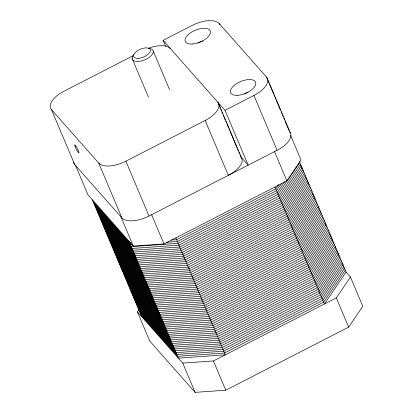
<?xml version="1.0" encoding="UTF-8"?>
<svg xmlns="http://www.w3.org/2000/svg" width="413" height="413" viewBox="0 0 413 413"><rect width="100%" height="100%" fill="white"/><g stroke="black" fill="none" stroke-linecap="round" stroke-linejoin="round"><path stroke-width="0.62" d="M299.337 161.473L346.058 272.069L350.446 277.035L362.8 306.286L348.665 327.127L225.756 390.202L195.091 392.35L149.743 341.066L137.384 311.815L138.799 309.735M278.651 184.554L275.765 188.808L176.645 239.674L171.498 240.036M281.227 183.723L276.534 190.636L177.42 241.507L166.485 242.271M284.521 181.828L277.309 192.468L178.189 243.334L131.241 246.623L94.67 205.266M75.61 165.567L87.964 194.817L133.311 246.102L163.982 243.954L286.885 180.879L301.02 160.037L290.644 135.464M299.724 162.386L278.083 194.296L178.963 245.162L132.015 248.45L95.439 207.094M300.494 164.214L278.852 196.123L179.732 246.989L132.785 250.278L96.214 208.921M304.355 173.352L282.714 205.261L183.594 256.127L136.646 259.421L100.075 218.064M305.13 175.179L283.488 207.089L184.368 257.96L137.421 261.248L100.844 219.892M305.899 177.012L284.258 208.921L185.143 259.787L138.19 263.076L101.619 221.719M307.442 180.667L285.801 212.576L186.686 263.442L139.733 266.731L103.162 225.374M309.76 186.149L288.119 218.059L188.999 268.925L142.051 272.219L105.48 230.857M310.535 187.977L288.894 219.886L189.774 270.752L142.826 274.046L106.255 232.684M311.304 189.804L289.663 221.714L190.548 272.58L143.595 275.874L107.024 234.517M312.078 191.632L290.437 223.541L191.317 274.413L144.369 277.701L107.798 236.344M312.847 193.465L291.206 225.374L192.091 276.24L145.144 279.529L108.567 238.172M315.94 200.775L294.299 232.684L195.179 283.55L148.231 286.839L111.66 245.482M316.709 202.602L295.068 234.512L195.953 285.378L149 288.672L112.429 247.31M317.483 204.43L295.842 236.339L196.722 287.205L149.774 290.499L113.203 249.137M318.258 206.257L296.617 238.167L197.497 289.033L150.549 292.327L113.973 250.97M319.801 209.918L298.16 241.827L199.04 292.693L152.092 295.982L115.521 254.625M322.114 215.4L300.473 247.31L201.358 298.176L154.41 301.464L117.834 260.107M322.889 217.228L301.247 249.137L202.127 300.003L155.18 303.292L118.608 261.935M323.663 219.055L302.022 250.965L202.902 301.831L155.954 305.124L119.378 263.762M324.432 220.883L302.791 252.792L203.676 303.658L156.723 306.952L120.152 265.59M325.207 222.71L303.565 254.62L204.445 305.491L157.498 308.779L120.926 267.423M327.524 228.198L305.883 260.107L206.763 310.974L159.816 314.262L123.239 272.905M328.294 230.026L306.652 261.935L207.532 312.801L160.585 316.09L124.014 274.733M329.068 231.853L307.427 263.762L208.307 314.629L161.359 317.917L124.788 276.56M329.837 233.681L308.196 265.59L209.081 316.456L162.128 319.745L125.557 278.388M333.699 242.823L312.058 274.733L212.943 325.599L165.99 328.887L129.419 287.531M334.473 244.651L312.832 276.56L213.712 327.426L166.764 330.715L130.193 289.358M335.242 246.478L313.601 278.388L214.486 329.254L167.533 332.542L130.962 291.186M336.791 250.133L315.15 282.043L216.03 332.909L169.082 336.197L132.506 294.841M339.878 257.449L318.237 289.358L219.117 340.224L172.169 343.513L135.598 302.156M340.648 259.276L319.006 291.186L219.892 342.052L172.944 345.34L136.367 303.983M341.422 261.104L319.781 293.013L220.661 343.879L173.713 347.168L137.142 305.811M342.196 262.931L320.555 294.841L221.435 345.707L174.487 348.995L137.911 307.639M345.283 270.241L323.642 302.151L224.522 353.017L177.575 356.311L141.003 314.954M346.058 272.069L324.417 303.978L274.991 186.981M137.384 311.815L182.737 363.099L213.402 360.952L336.311 297.876L350.446 277.035M133.595 55.487L64 91.206A22.498 10.599 -22.9 0 0 51.491 109.651L74.655 164.493L121.907 217.925A22.498 10.599 -22.9 0 0 149.047 216.025L277.108 150.306A22.498 10.599 -22.9 0 0 289.616 131.861M165.608 46.235L163.12 40.34L192.06 25.487A22.498 10.599 -22.9 0 1 219.2 23.582L266.452 77.019L267.696 79.967M51.491 109.651L98.743 163.083A22.498 10.599 -22.9 0 0 125.882 161.184L205.173 120.488A22.498 10.599 -22.9 0 0 217.682 102.042M163.12 40.34L224.997 110.317L253.943 95.46A22.498 10.599 -22.9 0 0 266.452 77.019M130.983 242.875L129.697 242.968L93.126 201.611M132.397 244.661L130.467 244.795L93.896 203.439M300.416 165.081L301.268 166.041L279.627 197.951L180.507 248.817L133.559 252.106L96.988 210.749M301.191 166.909L302.037 167.869L280.396 199.778L181.281 250.645L134.328 253.933L97.757 212.576M301.96 168.736L302.812 169.697L281.17 201.606L182.05 252.472L135.103 255.766L98.531 214.404M302.734 170.564L303.581 171.524L281.94 203.433L182.825 254.3L135.877 257.593L99.301 216.231M305.821 177.874L306.673 178.839L285.032 210.749L185.912 261.615L138.964 264.903L102.393 223.547M307.365 181.534L308.217 182.494L286.576 214.404L187.456 265.27L140.508 268.558L103.937 227.202M308.139 183.362L308.991 184.322L287.35 216.231L188.23 267.097L141.282 270.386L104.706 229.029M312.77 194.327L313.622 195.292L291.981 227.202L192.861 278.068L145.913 281.356L109.342 239.999M313.544 196.154L314.396 197.12L292.755 229.029L193.635 279.895L146.687 283.184L110.111 241.827M314.314 197.987L315.165 198.947L293.524 230.857L194.409 281.723L147.456 285.011L110.885 243.655M318.175 207.125L319.027 208.085L297.386 239.999L198.266 290.866L151.318 294.154L114.747 252.797M319.724 210.78L320.571 211.745L298.929 243.655L199.815 294.521L152.862 297.809L116.29 256.452M320.493 212.612L321.345 213.573L299.704 245.482L200.584 296.348L153.636 299.637L117.065 258.28M325.129 223.578L325.976 224.538L304.335 256.452L205.22 307.318L158.267 310.607L121.696 269.25M325.898 225.405L326.75 226.37L305.109 258.28L205.989 309.146L159.041 312.435L122.47 271.078M329.76 234.548L330.612 235.508L308.97 267.418L209.85 318.284L162.903 321.577L126.332 280.215M330.534 236.375L331.381 237.336L309.74 269.245L210.625 320.111L163.677 323.405L127.101 282.043M331.303 238.203L332.155 239.163L310.514 271.073L211.394 321.944L164.446 325.232L127.875 283.876M332.078 240.03L332.93 240.996L311.288 272.905L212.168 323.771L165.221 327.06L128.644 285.703M335.165 247.346L336.017 248.306L314.376 280.215L215.256 331.081L168.308 334.37L131.737 293.013M336.709 251.001L337.56 251.961L315.919 283.87L216.799 334.736L169.851 338.03L133.28 296.668M337.483 252.828L338.335 253.788L316.694 285.698L217.574 336.564L170.626 339.858L134.055 298.501M338.257 254.656L339.104 255.616L317.463 287.525L218.348 338.397L171.395 341.685L134.824 300.328M342.114 263.799L342.966 264.759L321.324 296.668L222.209 347.534L175.257 350.823L138.685 309.466M342.888 265.626L343.74 266.586L322.099 298.496L222.979 349.362L176.031 352.656L139.46 311.294M343.662 267.454L344.509 268.414L322.868 300.323L223.753 351.189L176.8 354.483L140.229 313.121M240.49 156.481L248.167 165.159L224.997 110.317M267.237 78.186L290.401 133.027M268.192 81.144L268.94 82.915M269.441 84.092L273.427 93.529M273.922 94.711L274.671 96.477M275.172 97.659L275.915 99.425M276.416 100.607L280.401 110.044M281.15 111.809L282.146 114.169M282.642 115.351L283.39 117.116M283.886 118.299L284.634 120.064M285.135 121.246L289.121 130.684M253.943 95.46L277.108 150.306M274.531 151.628L286.885 180.879M336.311 297.876L348.665 327.127M219.2 23.582L219.695 24.765M218.467 103.209L241.636 158.055M218.183 103.224L220.175 107.943M220.671 109.12L221.42 110.891M221.92 112.068L222.664 113.838M223.165 115.015L223.913 116.786M224.409 117.968L225.157 119.734M225.653 120.916L226.401 122.682M226.902 123.864L228.394 127.4M228.895 128.582L229.643 130.348M230.139 131.53L237.114 148.04M237.614 149.222L238.358 150.988M238.859 152.17L239.607 153.941M240.103 155.118L240.851 156.888M205.173 120.488L228.343 175.334A22.498 10.599 -22.9 0 0 241.151 157.255M153.275 51.098L169.531 89.585M132.232 58.785L148.489 97.272M175.876 237.847L225.297 354.85L178.349 358.138L128.923 241.14M151.623 214.703L163.982 243.954M213.402 360.952L225.756 390.202M125.882 161.184L149.047 216.025M98.743 163.083L121.907 217.925M120.957 216.851L133.311 246.102M182.737 363.099L195.091 392.35M92.352 199.778L141.773 316.781M74.655 164.493A22.498 10.599 -22.9 0 1 73.442 162.004M148.675 48.161A22.498 10.599 -22.9 0 1 170.435 48.61M197.966 43.035A13.557 6.386 -22.9 0 1 202.855 41.006M244.155 93.89A13.557 6.386 -22.9 0 1 247.981 92.357M148.391 48.388A11.249 5.297 -22.9 0 1 151.69 55.125A11.249 5.297 -22.9 0 1 137.116 61.496A11.249 5.297 -22.9 0 1 133.817 54.759M75.228 146.847A4.502 0.619 62.8 0 0 78.831 152.795A4.502 0.619 62.8 0 0 76.364 146.708A4.502 0.619 62.8 0 0 75.228 146.847M192.726 43.99A13.557 6.386 -22.9 0 0 210.393 31.357A13.557 6.386 -22.9 0 0 190.125 33.117A13.557 6.386 -22.9 0 0 192.726 43.99M237.769 95.3A13.557 6.386 -22.9 0 0 255.776 82.806A13.557 6.386 -22.9 0 0 235.751 84.211A13.557 6.386 -22.9 0 0 237.769 95.3M138.443 58.331A8.998 4.238 -22.9 0 0 150.399 50.04A8.998 4.238 -22.9 0 0 137.106 50.975A8.998 4.238 -22.9 0 0 138.443 58.331"/></g></svg>
